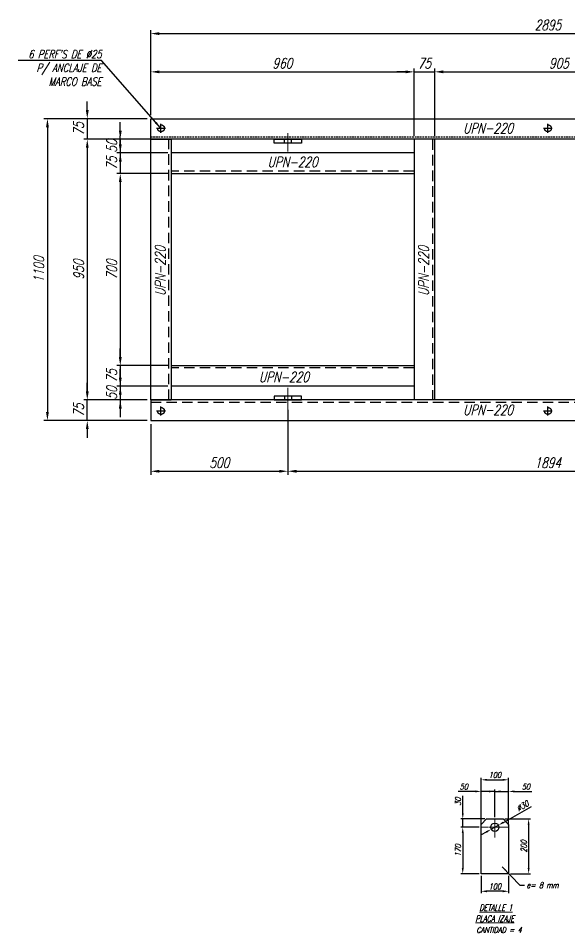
# Model space of a CAD drawing. Header units: millimetres. Extents: x -2122 to 22797, y 3569 to 89276.
# Drawn here: x -1310 to 699, y 70400 to 73732 of the extents above; entities that cross this region are included whole.
import ezdxf

# ---------------------------------------------------------------- set-up
doc = ezdxf.new("R2010")
doc.units = ezdxf.units.MM
doc.header["$LTSCALE"] = 20
doc.linetypes.add('CENTER', pattern=[2, 1.25, -0.25, 0.25, -0.25])
doc.linetypes.add('HIDDEN', pattern=[9.525, 6.35, -3.175])
for name, color, linetype in [('IA-DIM', 7, 'Continuous'), ('IA-EJES', 4, 'CENTER'), ('IA-EQUIP', 3, 'Continuous'), ('IA-ESTRUCTURAS', 2, 'Continuous'), ('IA-SEGM', 1, 'HIDDEN'), ('IA-TEXT', 2, 'Continuous')]:
    doc.layers.add(name, color=color, linetype=linetype)
doc.layers.add('IA-TITLE', color=6, linetype='Continuous', lineweight=13)
doc.styles.add('ING-AMB', font='romans.shx', dxfattribs={"width": 0.75, "oblique": 15})
doc.dimstyles.new('7', dxfattribs={"dimscale": 7, "dimtxt": 3, "dimasz": 3, "dimexe": 1, "dimexo": 1, "dimgap": 1, "dimtad": 1, "dimdec": 0, "dimzin": 0, "dimdsep": 46, "dimtxsty": 'ING-AMB', "dimcen": 0.1, "dimclrd": 7, "dimclre": 7, "dimclrt": 2, "dimadec": 0, "dimazin": 0, "dimtfac": 1, "dimtdec": 0, "dimtmove": 0, "dimatfit": 0, "dimfxl": 1, "dimtfill": 1, "dimtolj": 1, "dimtzin": 0, "dimarcsym": 0})
doc.dimstyles.new('ING-AMB 10', dxfattribs={"dimscale": 10, "dimtxt": 3, "dimasz": 2.5, "dimexe": 1, "dimexo": 1, "dimgap": 1, "dimtad": 1, "dimdec": 0, "dimzin": 0, "dimdsep": 46, "dimtxsty": 'ING-AMB', "dimcen": -2, "dimclrd": 7, "dimclre": 7, "dimclrt": 2, "dimadec": 0, "dimazin": 0, "dimtfac": 1, "dimtdec": 0, "dimtofl": 0, "dimtmove": 0, "dimatfit": 0, "dimfxl": 1, "dimtolj": 1, "dimtzin": 0, "dimarcsym": 0})
doc.dimstyles.new('ING-AMB 12.5', dxfattribs={"dimscale": 12.5, "dimtxt": 3, "dimasz": 2.5, "dimexe": 1, "dimexo": 1, "dimgap": 1, "dimtad": 1, "dimdec": 0, "dimzin": 0, "dimdsep": 46, "dimtxsty": 'ING-AMB', "dimcen": 0.1, "dimclrd": 7, "dimclre": 7, "dimclrt": 2, "dimadec": 0, "dimazin": 0, "dimtfac": 1, "dimtdec": 0, "dimtmove": 0, "dimatfit": 3, "dimfxl": 1, "dimtolj": 1, "dimtzin": 0, "dimarcsym": 0})
doc.dimstyles.new('ING-AMB 7', dxfattribs={"dimscale": 7, "dimtxt": 3, "dimasz": 2.5, "dimexe": 1, "dimexo": 1, "dimgap": 1, "dimtad": 1, "dimdec": 0, "dimzin": 0, "dimdsep": 46, "dimtxsty": 'ING-AMB', "dimcen": 0.1, "dimclrd": 7, "dimclre": 7, "dimclrt": 2, "dimadec": 0, "dimazin": 0, "dimtfac": 1, "dimtdec": 0, "dimtofl": 0, "dimtmove": 0, "dimatfit": 3, "dimfxl": 1, "dimtolj": 1, "dimtzin": 0, "dimarcsym": 0})

# ---------------------------------------------------------------- blocks, each defined once
blk = doc.blocks.new('*D54')
at = {"layer": 'Defpoints', "color": 0, "ltscale": 0.02, "transparency": 16777216}
for p in [(456.2, 70814.7, 0), (476.2, 70614.7, 0), (549.3, 70614.7)]:
    blk.add_point(p, dxfattribs=at)
at = {"layer": 'IA-DIM', "color": 7, "lineweight": -2, "ltscale": 0.02, "transparency": 16777216}
for p, q in [((463.2, 70814.7), (556.3, 70814.7)), ((549.3, 70793.7), (549.3, 70635.7)), ((483.2, 70614.7), (556.3, 70614.7))]:
    blk.add_line(p, q, dxfattribs=at)
at = {"layer": 'IA-DIM', "color": 7, "ltscale": 0.02, "transparency": 16777216}
for points in [[(545.8, 70793.7), (552.8, 70793.7), (549.3, 70814.7)], [(545.8, 70635.7), (552.8, 70635.7), (549.3, 70614.7)]]:
    blk.add_solid(points, dxfattribs=at)
at = {"layer": 'IA-DIM', "color": 2, "ltscale": 0.02, "transparency": 16777216, "insert": (531.8, 70714.7), "char_height": 21, "attachment_point": 5, "rotation": 90, "style": 'ING-AMB', "bg_fill": 3, "box_fill_scale": 1.1, "bg_fill_color": 256, "bg_fill_true_color": 13158600, "bg_fill_transparency": 0}
blk.add_mtext('\\A1;200', dxfattribs=at)
blk = doc.blocks.new('*D55')
at = {"layer": 'Defpoints', "color": 0, "ltscale": 0.02, "transparency": 16777216}
for p in [(376.2, 70614.7, 0), (476.2, 70614.7, 0), (376.2, 70551.3)]:
    blk.add_point(p, dxfattribs=at)
at = {"layer": 'IA-DIM', "color": 7, "lineweight": -2, "ltscale": 0.02, "transparency": 16777216}
for p, q in [((376.2, 70607.7), (376.2, 70544.3)), ((476.2, 70607.7), (476.2, 70544.3)), ((455.2, 70551.3), (397.2, 70551.3))]:
    blk.add_line(p, q, dxfattribs=at)
at = {"layer": 'IA-DIM', "color": 7, "ltscale": 0.02, "transparency": 16777216}
for points in [[(397.2, 70554.8), (397.2, 70547.8), (376.2, 70551.3)], [(455.2, 70554.8), (455.2, 70547.8), (476.2, 70551.3)]]:
    blk.add_solid(points, dxfattribs=at)
at = {"layer": 'IA-DIM', "color": 2, "ltscale": 0.02, "transparency": 16777216, "insert": (426.2, 70568.8), "char_height": 21, "attachment_point": 5, "style": 'ING-AMB', "bg_fill": 3, "box_fill_scale": 1.1, "bg_fill_color": 256, "bg_fill_true_color": 13158600, "bg_fill_transparency": 0}
blk.add_mtext('\\A1;100', dxfattribs=at)
blk = doc.blocks.new('*D56')
at = {"layer": 'Defpoints', "color": 0, "ltscale": 0.02, "transparency": 16777216}
for p in [(426.2, 70915.1), (426.2, 70814.7, 0), (476.2, 70784.7, 0)]:
    blk.add_point(p, dxfattribs=at)
at = {"layer": 'IA-DIM', "color": 7, "lineweight": -2, "ltscale": 0.02, "transparency": 16777216}
for p, q in [((405.2, 70915.1), (384.2, 70915.1)), ((426.2, 70821.7), (426.2, 70922.1)), ((426.2, 70915.1), (476.2, 70915.1)), ((476.2, 70791.7), (476.2, 70922.1)), ((497.2, 70915.1), (560.4, 70915.1))]:
    blk.add_line(p, q, dxfattribs=at)
at = {"layer": 'IA-DIM', "color": 7, "ltscale": 0.02, "transparency": 16777216}
for points in [[(405.2, 70918.6), (405.2, 70911.6), (426.2, 70915.1)], [(497.2, 70918.6), (497.2, 70911.6), (476.2, 70915.1)]]:
    blk.add_solid(points, dxfattribs=at)
at = {"layer": 'IA-DIM', "color": 2, "ltscale": 0.02, "transparency": 16777216, "insert": (539.3, 70932.6), "char_height": 21, "attachment_point": 5, "style": 'ING-AMB', "bg_fill": 3, "box_fill_scale": 1.1, "bg_fill_color": 256, "bg_fill_true_color": 13158600, "bg_fill_transparency": 0}
blk.add_mtext('\\A1;50', dxfattribs=at)
blk = doc.blocks.new('*D57')
at = {"layer": 'Defpoints', "color": 0, "ltscale": 0.02, "transparency": 16777216}
for p in [(426.2, 70915.1), (426.2, 70814.7, 0), (376.2, 70784.7, 0)]:
    blk.add_point(p, dxfattribs=at)
at = {"layer": 'IA-DIM', "color": 7, "lineweight": -2, "ltscale": 0.02, "transparency": 16777216}
for p, q in [((355.2, 70915.1), (292, 70915.1)), ((376.2, 70791.7), (376.2, 70922.1)), ((426.2, 70915.1), (376.2, 70915.1)), ((426.2, 70821.7), (426.2, 70922.1)), ((447.2, 70915.1), (468.2, 70915.1))]:
    blk.add_line(p, q, dxfattribs=at)
at = {"layer": 'IA-DIM', "color": 7, "ltscale": 0.02, "transparency": 16777216}
for points in [[(355.2, 70918.6), (355.2, 70911.6), (376.2, 70915.1)], [(447.2, 70918.6), (447.2, 70911.6), (426.2, 70915.1)]]:
    blk.add_solid(points, dxfattribs=at)
at = {"layer": 'IA-DIM', "color": 2, "ltscale": 0.02, "transparency": 16777216, "insert": (313.1, 70932.6), "char_height": 21, "attachment_point": 5, "style": 'ING-AMB', "bg_fill": 3, "box_fill_scale": 1.1, "bg_fill_color": 256, "bg_fill_true_color": 13158600, "bg_fill_transparency": 0}
blk.add_mtext('\\A1;50', dxfattribs=at)
blk = doc.blocks.new('*D58')
at = {"layer": 'Defpoints', "color": 0, "ltscale": 0.02, "transparency": 16777216}
for p in [(476.2, 70957.4), (376.2, 70794.7, 0), (476.2, 70794.7, 0)]:
    blk.add_point(p, dxfattribs=at)
at = {"layer": 'IA-DIM', "color": 7, "lineweight": -2, "ltscale": 0.02, "transparency": 16777216}
for p, q in [((376.2, 70801.7), (376.2, 70964.4)), ((397.2, 70957.4), (455.2, 70957.4)), ((476.2, 70801.7), (476.2, 70964.4))]:
    blk.add_line(p, q, dxfattribs=at)
at = {"layer": 'IA-DIM', "color": 7, "ltscale": 0.02, "transparency": 16777216}
for points in [[(397.2, 70960.9), (397.2, 70953.9), (376.2, 70957.4)], [(455.2, 70960.9), (455.2, 70953.9), (476.2, 70957.4)]]:
    blk.add_solid(points, dxfattribs=at)
at = {"layer": 'IA-DIM', "color": 2, "ltscale": 0.02, "transparency": 16777216, "insert": (426.2, 70974.9), "char_height": 21, "attachment_point": 5, "style": 'ING-AMB', "bg_fill": 3, "box_fill_scale": 1.1, "bg_fill_color": 256, "bg_fill_true_color": 13158600, "bg_fill_transparency": 0}
blk.add_mtext('\\A1;100', dxfattribs=at)
blk = doc.blocks.new('*D59')
at = {"layer": 'Defpoints', "color": 0, "ltscale": 0.02, "transparency": 16777216}
for p in [(396.2, 70814.7, 0), (309.3, 70784.7), (376.2, 70784.7, 0)]:
    blk.add_point(p, dxfattribs=at)
at = {"layer": 'IA-DIM', "color": 7, "lineweight": -2, "ltscale": 0.02, "transparency": 16777216}
for p, q in [((309.3, 70835.7), (309.3, 70899)), ((389.2, 70814.7), (302.3, 70814.7)), ((309.3, 70784.7), (309.3, 70814.7)), ((369.2, 70784.7), (302.3, 70784.7)), ((309.3, 70763.7), (309.3, 70742.7))]:
    blk.add_line(p, q, dxfattribs=at)
at = {"layer": 'IA-DIM', "color": 7, "ltscale": 0.02, "transparency": 16777216}
for points in [[(305.8, 70835.7), (312.8, 70835.7), (309.3, 70814.7)], [(305.8, 70763.7), (312.8, 70763.7), (309.3, 70784.7)]]:
    blk.add_solid(points, dxfattribs=at)
at = {"layer": 'IA-DIM', "color": 2, "ltscale": 0.02, "transparency": 16777216, "insert": (291.8, 70877.8), "char_height": 21, "attachment_point": 5, "rotation": 90, "style": 'ING-AMB', "bg_fill": 3, "box_fill_scale": 1.1, "bg_fill_color": 256, "bg_fill_true_color": 13158600, "bg_fill_transparency": 0}
blk.add_mtext('\\A1;30', dxfattribs=at)
blk = doc.blocks.new('*D60')
at = {"layer": 'Defpoints', "color": 0, "ltscale": 0.02, "transparency": 16777216}
for p in [(376.2, 70784.7, 0), (309.3, 70614.7), (376.2, 70614.7, 0)]:
    blk.add_point(p, dxfattribs=at)
at = {"layer": 'IA-DIM', "color": 7, "lineweight": -2, "ltscale": 0.02, "transparency": 16777216}
for p, q in [((369.2, 70784.7), (302.3, 70784.7)), ((309.3, 70763.7), (309.3, 70635.7)), ((369.2, 70614.7), (302.3, 70614.7))]:
    blk.add_line(p, q, dxfattribs=at)
at = {"layer": 'IA-DIM', "color": 7, "ltscale": 0.02, "transparency": 16777216}
for points in [[(305.8, 70763.7), (312.8, 70763.7), (309.3, 70784.7)], [(305.8, 70635.7), (312.8, 70635.7), (309.3, 70614.7)]]:
    blk.add_solid(points, dxfattribs=at)
at = {"layer": 'IA-DIM', "color": 2, "ltscale": 0.02, "transparency": 16777216, "insert": (291.8, 70699.7), "char_height": 21, "attachment_point": 5, "rotation": 90, "style": 'ING-AMB', "bg_fill": 3, "box_fill_scale": 1.1, "bg_fill_color": 256, "bg_fill_true_color": 13158600, "bg_fill_transparency": 0}
blk.add_mtext('\\A1;170', dxfattribs=at)
blk = doc.blocks.new('*D61')
at = {"layer": 'Defpoints', "color": 0, "ltscale": 0.02, "transparency": 16777216}
for p in [(413.1, 70777.3), (439.3, 70792.1)]:
    blk.add_point(p, dxfattribs=at)
at = {"layer": 'IA-DIM', "color": 7, "lineweight": -2, "ltscale": 0.02, "transparency": 16777216}
for p, q in [((457.5, 70802.4), (560.3, 70860.6)), ((413.1, 70777.3), (439.3, 70792.1)), ((394.9, 70767), (376.6, 70756.7))]:
    blk.add_line(p, q, dxfattribs=at)
at = {"layer": 'IA-DIM', "color": 7, "ltscale": 0.02, "transparency": 16777216}
for points in [[(455.8, 70805.5), (459.3, 70799.4), (439.3, 70792.1)], [(393.1, 70770), (396.6, 70764), (413.1, 70777.3)]]:
    blk.add_solid(points, dxfattribs=at)
at = {"layer": 'IA-DIM', "color": 2, "ltscale": 0.02, "transparency": 16777216, "insert": (527.3, 70862), "char_height": 21, "attachment_point": 5, "rotation": 29.4842, "style": 'ING-AMB', "bg_fill": 3, "box_fill_scale": 1.1, "bg_fill_color": 256, "bg_fill_true_color": 13158600, "bg_fill_transparency": 0}
blk.add_mtext('\\A1;∅30', dxfattribs=at)
blk = doc.blocks.new('*D62')
at = {"layer": 'Defpoints', "color": 0, "ltscale": 0.25, "transparency": 16777216}
for p in [(2067.1, 73676.3), (-827.9, 73366.4), (2067.1, 73366.4)]:
    blk.add_point(p, dxfattribs=at)
at = {"layer": 'IA-DIM', "color": 7, "lineweight": -2, "ltscale": 0.25, "transparency": 16777216}
for p, q in [((-827.9, 73378.9), (-827.9, 73688.8)), ((-796.6, 73676.3), (2035.9, 73676.3)), ((2067.1, 73378.9), (2067.1, 73688.8))]:
    blk.add_line(p, q, dxfattribs=at)
at = {"layer": 'IA-DIM', "color": 7, "ltscale": 0.25, "transparency": 16777216}
for points in [[(-796.6, 73681.5), (-796.6, 73671.1), (-827.9, 73676.3)], [(2035.9, 73681.5), (2035.9, 73671.1), (2067.1, 73676.3)]]:
    blk.add_solid(points, dxfattribs=at)
at = {"layer": 'IA-DIM', "color": 2, "ltscale": 0.25, "transparency": 16777216, "insert": (619.6, 73707.6), "char_height": 37.5, "attachment_point": 5, "style": 'ING-AMB'}
blk.add_mtext('\\A1;2895', dxfattribs=at)
blk = doc.blocks.new('*D79')
at = {"layer": 'Defpoints', "color": 0, "ltscale": 0.25, "transparency": 16777216}
for p in [(-327.9, 72318.4), (-827.9, 72266.4), (-327.9, 72081.7)]:
    blk.add_point(p, dxfattribs=at)
at = {"layer": 'IA-DIM', "color": 7, "lineweight": -2, "ltscale": 0.25, "transparency": 16777216}
for p, q in [((-327.9, 72305.9), (-327.9, 72069.2)), ((-827.9, 72253.9), (-827.9, 72069.2)), ((-796.6, 72081.7), (-359.1, 72081.7))]:
    blk.add_line(p, q, dxfattribs=at)
at = {"layer": 'IA-DIM', "color": 7, "ltscale": 0.25, "transparency": 16777216}
for points in [[(-796.6, 72086.9), (-796.6, 72076.5), (-827.9, 72081.7)], [(-359.1, 72086.9), (-359.1, 72076.5), (-327.9, 72081.7)]]:
    blk.add_solid(points, dxfattribs=at)
at = {"layer": 'IA-DIM', "color": 2, "ltscale": 0.25, "transparency": 16777216, "insert": (-577.9, 72112.9), "char_height": 37.5, "attachment_point": 5, "style": 'ING-AMB'}
blk.add_mtext('\\A1;500', dxfattribs=at)
blk = doc.blocks.new('*D80')
at = {"layer": 'Defpoints', "color": 0, "ltscale": 0.25, "transparency": 16777216}
for p in [(-327.9, 72318.4), (1566.1, 72318.4), (1566.1, 72081.7)]:
    blk.add_point(p, dxfattribs=at)
at = {"layer": 'IA-DIM', "color": 7, "lineweight": -2, "ltscale": 0.25, "transparency": 16777216}
for p, q in [((-327.9, 72305.9), (-327.9, 72069.2)), ((1566.1, 72305.9), (1566.1, 72069.2)), ((-296.6, 72081.7), (1534.9, 72081.7))]:
    blk.add_line(p, q, dxfattribs=at)
at = {"layer": 'IA-DIM', "color": 7, "ltscale": 0.25, "transparency": 16777216}
for points in [[(-296.6, 72086.9), (-296.6, 72076.5), (-327.9, 72081.7)], [(1534.9, 72086.9), (1534.9, 72076.5), (1566.1, 72081.7)]]:
    blk.add_solid(points, dxfattribs=at)
at = {"layer": 'IA-DIM', "color": 2, "ltscale": 0.25, "transparency": 16777216, "insert": (619.1, 72112.9), "char_height": 37.5, "attachment_point": 5, "style": 'ING-AMB'}
blk.add_mtext('\\A1;1894', dxfattribs=at)
blk = doc.blocks.new('*D82')
at = {"layer": 'Defpoints', "color": 0, "ltscale": 0.25, "transparency": 16777216}
for p in [(-827.9, 73291.4), (-1059.1, 72341.4), (-827.9, 72341.4)]:
    blk.add_point(p, dxfattribs=at)
at = {"layer": 'IA-DIM', "color": 7, "lineweight": -2, "ltscale": 0.25, "transparency": 16777216}
for p, q in [((-840.4, 73291.4), (-1071.6, 73291.4)), ((-1059.1, 73260.2), (-1059.1, 72372.7)), ((-840.4, 72341.4), (-1071.6, 72341.4))]:
    blk.add_line(p, q, dxfattribs=at)
at = {"layer": 'IA-DIM', "color": 7, "ltscale": 0.25, "transparency": 16777216}
for points in [[(-1064.3, 73260.2), (-1053.9, 73260.2), (-1059.1, 73291.4)], [(-1064.3, 72372.7), (-1053.9, 72372.7), (-1059.1, 72341.4)]]:
    blk.add_solid(points, dxfattribs=at)
at = {"layer": 'IA-DIM', "color": 2, "ltscale": 0.25, "transparency": 16777216, "insert": (-1090.4, 72816.4), "char_height": 37.5, "attachment_point": 5, "rotation": 90, "style": 'ING-AMB'}
blk.add_mtext('\\A1;950', dxfattribs=at)
blk = doc.blocks.new('*D83')
at = {"layer": 'Defpoints', "color": 0, "ltscale": 0.25, "transparency": 16777216}
for p in [(-827.9, 73366.4), (-1204.3, 72266.4), (-827.9, 72266.4)]:
    blk.add_point(p, dxfattribs=at)
at = {"layer": 'IA-DIM', "color": 7, "lineweight": -2, "ltscale": 0.25, "transparency": 16777216}
for p, q in [((-840.4, 73366.4), (-1216.8, 73366.4)), ((-1204.3, 73335.2), (-1204.3, 72297.7)), ((-840.4, 72266.4), (-1216.8, 72266.4))]:
    blk.add_line(p, q, dxfattribs=at)
at = {"layer": 'IA-DIM', "color": 7, "ltscale": 0.25, "transparency": 16777216}
for points in [[(-1209.5, 73335.2), (-1199.1, 73335.2), (-1204.3, 73366.4)], [(-1209.5, 72297.7), (-1199.1, 72297.7), (-1204.3, 72266.4)]]:
    blk.add_solid(points, dxfattribs=at)
at = {"layer": 'IA-DIM', "color": 2, "ltscale": 0.25, "transparency": 16777216, "insert": (-1235.6, 72816.4), "char_height": 37.5, "attachment_point": 5, "rotation": 90, "style": 'ING-AMB'}
blk.add_mtext('\\A1;1100', dxfattribs=at)
blk = doc.blocks.new('*D100')
at = {"layer": 'Defpoints', "color": 0, "ltscale": 0.25, "transparency": 16777216}
for p in [(132, 73537), (-827.9, 73366.4), (132, 73291.4)]:
    blk.add_point(p, dxfattribs=at)
at = {"layer": 'IA-DIM', "color": 7, "lineweight": -2, "ltscale": 0.25, "transparency": 16777216}
for p, q in [((-827.9, 73378.9), (-827.9, 73549.5)), ((-796.6, 73537), (100.7, 73537)), ((132, 73303.9), (132, 73549.5))]:
    blk.add_line(p, q, dxfattribs=at)
at = {"layer": 'IA-DIM', "color": 7, "ltscale": 0.25, "transparency": 16777216}
for points in [[(-796.6, 73542.2), (-796.6, 73531.8), (-827.9, 73537)], [(100.7, 73542.2), (100.7, 73531.8), (132, 73537)]]:
    blk.add_solid(points, dxfattribs=at)
at = {"layer": 'IA-DIM', "color": 2, "ltscale": 0.25, "transparency": 16777216, "insert": (-347.9, 73568.3), "char_height": 37.5, "attachment_point": 5, "style": 'ING-AMB'}
blk.add_mtext('\\A1;960', dxfattribs=at)
blk = doc.blocks.new('*D101')
at = {"layer": 'Defpoints', "color": 0, "ltscale": 0.25, "transparency": 16777216}
for p in [(207, 73537), (132, 73291.4), (207, 73291.4)]:
    blk.add_point(p, dxfattribs=at)
at = {"layer": 'IA-DIM', "color": 7, "lineweight": -2, "ltscale": 0.25, "transparency": 16777216}
for p, q in [((100.7, 73537), (69.5, 73537)), ((132, 73303.9), (132, 73549.5)), ((132, 73537), (207, 73537)), ((207, 73303.9), (207, 73549.5)), ((238.2, 73537), (269.5, 73537))]:
    blk.add_line(p, q, dxfattribs=at)
at = {"layer": 'IA-DIM', "color": 7, "ltscale": 0.25, "transparency": 16777216}
for points in [[(100.7, 73542.2), (100.7, 73531.8), (132, 73537)], [(238.2, 73542.2), (238.2, 73531.8), (207, 73537)]]:
    blk.add_solid(points, dxfattribs=at)
at = {"layer": 'IA-DIM', "color": 2, "ltscale": 0.25, "transparency": 16777216, "insert": (169.5, 73568.3), "char_height": 37.5, "attachment_point": 5, "style": 'ING-AMB'}
blk.add_mtext('\\A1;75', dxfattribs=at)
blk = doc.blocks.new('*D102')
at = {"layer": 'Defpoints', "color": 0, "ltscale": 0.25, "transparency": 16777216}
for p in [(1112.1, 73537), (1112.1, 73366.4), (207, 73291.4)]:
    blk.add_point(p, dxfattribs=at)
at = {"layer": 'IA-DIM', "color": 7, "lineweight": -2, "ltscale": 0.25, "transparency": 16777216}
for p, q in [((207, 73303.9), (207, 73549.5)), ((238.2, 73537), (1080.9, 73537)), ((1112.1, 73378.9), (1112.1, 73549.5))]:
    blk.add_line(p, q, dxfattribs=at)
at = {"layer": 'IA-DIM', "color": 7, "ltscale": 0.25, "transparency": 16777216}
for points in [[(238.2, 73542.2), (238.2, 73531.8), (207, 73537)], [(1080.9, 73542.2), (1080.9, 73531.8), (1112.1, 73537)]]:
    blk.add_solid(points, dxfattribs=at)
at = {"layer": 'IA-DIM', "color": 2, "ltscale": 0.25, "transparency": 16777216, "insert": (659.6, 73568.3), "char_height": 37.5, "attachment_point": 5, "style": 'ING-AMB'}
blk.add_mtext('\\A1;905', dxfattribs=at)
blk = doc.blocks.new('*D107')
at = {"layer": 'Defpoints', "color": 0, "ltscale": 0.25, "transparency": 16777216}
for p in [(-827.9, 73366.4), (-1059.1, 73291.4), (-827.9, 73291.4)]:
    blk.add_point(p, dxfattribs=at)
at = {"layer": 'IA-DIM', "color": 7, "lineweight": -2, "ltscale": 0.25, "transparency": 16777216}
for p, q in [((-1059.1, 73397.7), (-1059.1, 73428.9)), ((-840.4, 73366.4), (-1071.6, 73366.4)), ((-1059.1, 73366.4), (-1059.1, 73291.4)), ((-840.4, 73291.4), (-1071.6, 73291.4)), ((-1059.1, 73260.2), (-1059.1, 73228.9))]:
    blk.add_line(p, q, dxfattribs=at)
at = {"layer": 'IA-DIM', "color": 7, "ltscale": 0.25, "transparency": 16777216}
for points in [[(-1064.3, 73397.7), (-1053.9, 73397.7), (-1059.1, 73366.4)], [(-1064.3, 73260.2), (-1053.9, 73260.2), (-1059.1, 73291.4)]]:
    blk.add_solid(points, dxfattribs=at)
at = {"layer": 'IA-DIM', "color": 2, "ltscale": 0.25, "transparency": 16777216, "insert": (-1090.4, 73328.9), "char_height": 37.5, "attachment_point": 5, "rotation": 90, "style": 'ING-AMB'}
blk.add_mtext('\\A1;75', dxfattribs=at)
blk = doc.blocks.new('*D108')
at = {"layer": 'Defpoints', "color": 0, "ltscale": 0.25, "transparency": 16777216}
for p in [(-752.9, 73291.4), (-938.7, 73241.4), (-752.9, 73241.4)]:
    blk.add_point(p, dxfattribs=at)
at = {"layer": 'IA-DIM', "color": 7, "lineweight": -2, "ltscale": 0.25, "transparency": 16777216}
for p, q in [((-938.7, 73322.7), (-938.7, 73353.9)), ((-765.4, 73291.4), (-951.2, 73291.4)), ((-938.7, 73291.4), (-938.7, 73241.4)), ((-765.4, 73241.4), (-951.2, 73241.4)), ((-938.7, 73210.1), (-938.7, 73178.9))]:
    blk.add_line(p, q, dxfattribs=at)
at = {"layer": 'IA-DIM', "color": 7, "ltscale": 0.25, "transparency": 16777216}
for points in [[(-943.9, 73322.7), (-933.5, 73322.7), (-938.7, 73291.4)], [(-943.9, 73210.1), (-933.5, 73210.1), (-938.7, 73241.4)]]:
    blk.add_solid(points, dxfattribs=at)
at = {"layer": 'IA-DIM', "color": 2, "ltscale": 0.25, "transparency": 16777216, "insert": (-969.9, 73266.4), "char_height": 37.5, "attachment_point": 5, "rotation": 90, "style": 'ING-AMB'}
blk.add_mtext('\\A1;50', dxfattribs=at)
blk = doc.blocks.new('*D109')
at = {"layer": 'Defpoints', "color": 0, "ltscale": 0.25, "transparency": 16777216}
for p in [(-752.9, 73241.4), (-938.8, 73166.4), (-752.9, 73166.4)]:
    blk.add_point(p, dxfattribs=at)
at = {"layer": 'IA-DIM', "color": 7, "lineweight": -2, "ltscale": 0.25, "transparency": 16777216}
for p, q in [((-938.8, 73272.6), (-938.8, 73303.9)), ((-765.4, 73241.4), (-951.3, 73241.4)), ((-938.8, 73241.4), (-938.8, 73166.4)), ((-765.4, 73166.4), (-951.3, 73166.4)), ((-938.8, 73135.1), (-938.8, 73103.9))]:
    blk.add_line(p, q, dxfattribs=at)
at = {"layer": 'IA-DIM', "color": 7, "ltscale": 0.25, "transparency": 16777216}
for points in [[(-944, 73272.6), (-933.6, 73272.6), (-938.8, 73241.4)], [(-944, 73135.1), (-933.6, 73135.1), (-938.8, 73166.4)]]:
    blk.add_solid(points, dxfattribs=at)
at = {"layer": 'IA-DIM', "color": 2, "ltscale": 0.25, "transparency": 16777216, "insert": (-970.1, 73203.9), "char_height": 37.5, "attachment_point": 5, "rotation": 90, "style": 'ING-AMB'}
blk.add_mtext('\\A1;75', dxfattribs=at)
blk = doc.blocks.new('*D110')
at = {"layer": 'Defpoints', "color": 0, "ltscale": 0.25, "transparency": 16777216}
for p in [(-752.9, 73166.4), (-938.8, 72466.5), (-752.9, 72466.5)]:
    blk.add_point(p, dxfattribs=at)
at = {"layer": 'IA-DIM', "color": 7, "lineweight": -2, "ltscale": 0.25, "transparency": 16777216}
for p, q in [((-765.4, 73166.4), (-951.3, 73166.4)), ((-938.8, 73135.1), (-938.8, 72497.7)), ((-765.4, 72466.5), (-951.3, 72466.5))]:
    blk.add_line(p, q, dxfattribs=at)
at = {"layer": 'IA-DIM', "color": 7, "ltscale": 0.25, "transparency": 16777216}
for points in [[(-944, 73135.1), (-933.6, 73135.1), (-938.8, 73166.4)], [(-944, 72497.7), (-933.6, 72497.7), (-938.8, 72466.5)]]:
    blk.add_solid(points, dxfattribs=at)
at = {"layer": 'IA-DIM', "color": 2, "ltscale": 0.25, "transparency": 16777216, "insert": (-970.1, 72816.4), "char_height": 37.5, "attachment_point": 5, "rotation": 90, "style": 'ING-AMB'}
blk.add_mtext('\\A1;700', dxfattribs=at)
blk = doc.blocks.new('*D111')
at = {"layer": 'Defpoints', "color": 0, "ltscale": 0.25, "transparency": 16777216}
for p in [(-752.9, 72466.5), (-938.8, 72391.5), (-752.9, 72391.5)]:
    blk.add_point(p, dxfattribs=at)
at = {"layer": 'IA-DIM', "color": 7, "lineweight": -2, "ltscale": 0.25, "transparency": 16777216}
for p, q in [((-938.8, 72497.7), (-938.8, 72529)), ((-765.4, 72466.5), (-951.3, 72466.5)), ((-938.8, 72466.5), (-938.8, 72391.5)), ((-765.4, 72391.5), (-951.3, 72391.5)), ((-938.8, 72360.2), (-938.8, 72329))]:
    blk.add_line(p, q, dxfattribs=at)
at = {"layer": 'IA-DIM', "color": 7, "ltscale": 0.25, "transparency": 16777216}
for points in [[(-944, 72497.7), (-933.6, 72497.7), (-938.8, 72466.5)], [(-944, 72360.2), (-933.6, 72360.2), (-938.8, 72391.5)]]:
    blk.add_solid(points, dxfattribs=at)
at = {"layer": 'IA-DIM', "color": 2, "ltscale": 0.25, "transparency": 16777216, "insert": (-970.1, 72429), "char_height": 37.5, "attachment_point": 5, "rotation": 90, "style": 'ING-AMB'}
blk.add_mtext('\\A1;75', dxfattribs=at)
blk = doc.blocks.new('*D112')
at = {"layer": 'Defpoints', "color": 0, "ltscale": 0.25, "transparency": 16777216}
for p in [(-752.9, 72391.5), (-938.8, 72341.4), (-827.9, 72341.4)]:
    blk.add_point(p, dxfattribs=at)
at = {"layer": 'IA-DIM', "color": 7, "lineweight": -2, "ltscale": 0.25, "transparency": 16777216}
for p, q in [((-938.8, 72422.7), (-938.8, 72454)), ((-765.4, 72391.5), (-951.3, 72391.5)), ((-938.8, 72391.5), (-938.8, 72341.4)), ((-840.4, 72341.4), (-951.3, 72341.4)), ((-938.8, 72310.2), (-938.8, 72278.9))]:
    blk.add_line(p, q, dxfattribs=at)
at = {"layer": 'IA-DIM', "color": 7, "ltscale": 0.25, "transparency": 16777216}
for points in [[(-944, 72422.7), (-933.6, 72422.7), (-938.8, 72391.5)], [(-944, 72310.2), (-933.6, 72310.2), (-938.8, 72341.4)]]:
    blk.add_solid(points, dxfattribs=at)
at = {"layer": 'IA-DIM', "color": 2, "ltscale": 0.25, "transparency": 16777216, "insert": (-970.1, 72366.5), "char_height": 37.5, "attachment_point": 5, "rotation": 90, "style": 'ING-AMB'}
blk.add_mtext('\\A1;50', dxfattribs=at)
blk = doc.blocks.new('*D113')
at = {"layer": 'Defpoints', "color": 0, "ltscale": 0.25, "transparency": 16777216}
for p in [(-1059.1, 72341.4), (-827.9, 72341.4), (-827.9, 72266.4)]:
    blk.add_point(p, dxfattribs=at)
at = {"layer": 'IA-DIM', "color": 7, "lineweight": -2, "ltscale": 0.25, "transparency": 16777216}
for p, q in [((-1059.1, 72372.7), (-1059.1, 72403.9)), ((-840.4, 72341.4), (-1071.6, 72341.4)), ((-1059.1, 72266.4), (-1059.1, 72341.4)), ((-840.4, 72266.4), (-1071.6, 72266.4)), ((-1059.1, 72235.2), (-1059.1, 72203.9))]:
    blk.add_line(p, q, dxfattribs=at)
at = {"layer": 'IA-DIM', "color": 7, "ltscale": 0.25, "transparency": 16777216}
for points in [[(-1064.3, 72372.7), (-1053.9, 72372.7), (-1059.1, 72341.4)], [(-1064.3, 72235.2), (-1053.9, 72235.2), (-1059.1, 72266.4)]]:
    blk.add_solid(points, dxfattribs=at)
at = {"layer": 'IA-DIM', "color": 2, "ltscale": 0.25, "transparency": 16777216, "insert": (-1090.4, 72303.9), "char_height": 37.5, "attachment_point": 5, "rotation": 90, "style": 'ING-AMB'}
blk.add_mtext('\\A1;75', dxfattribs=at)
blk = doc.blocks.new('*U119')
at = {"layer": 'IA-SEGM', "color": 0, "ltscale": 0.3, "transparency": 16777216}
for p, q in [((-16, 0), (-2.5, 0)), ((0, 2.5), (0, 16)), ((2.5, 0), (16, 0)), ((0, -16), (0, -2.5))]:
    blk.add_line(p, q, dxfattribs=at)
at = {"layer": 'IA-SEGM', "color": 0, "linetype": 'Continuous', "ltscale": 0.3, "transparency": 16777216}
for p, q in [((-1.25, 0), (1.25, 0)), ((0, -1.25), (0, 1.25))]:
    blk.add_line(p, q, dxfattribs=at)
blk = doc.blocks.new('*U120')
at = {"layer": 'IA-SEGM', "color": 0, "ltscale": 0.3, "transparency": 16777216}
for p, q in [((-16, 0), (-2.5, 0)), ((0, 2.5), (0, 16)), ((2.5, 0), (16, 0)), ((0, -16), (0, -2.5))]:
    blk.add_line(p, q, dxfattribs=at)
at = {"layer": 'IA-SEGM', "color": 0, "linetype": 'Continuous', "ltscale": 0.3, "transparency": 16777216}
for p, q in [((-1.25, 0), (1.25, 0)), ((0, -1.25), (0, 1.25))]:
    blk.add_line(p, q, dxfattribs=at)
blk = doc.blocks.new('*U121')
at = {"layer": 'IA-SEGM', "color": 0, "ltscale": 0.3, "transparency": 16777216}
for p, q in [((-16, 0), (-2.5, 0)), ((0, 2.5), (0, 16)), ((2.5, 0), (16, 0)), ((0, -16), (0, -2.5))]:
    blk.add_line(p, q, dxfattribs=at)
at = {"layer": 'IA-SEGM', "color": 0, "linetype": 'Continuous', "ltscale": 0.3, "transparency": 16777216}
for p, q in [((-1.25, 0), (1.25, 0)), ((0, -1.25), (0, 1.25))]:
    blk.add_line(p, q, dxfattribs=at)
blk = doc.blocks.new('*U122')
at = {"layer": 'IA-SEGM', "color": 0, "ltscale": 0.3, "transparency": 16777216}
for p, q in [((-16, 0), (-2.5, 0)), ((0, 2.5), (0, 16)), ((2.5, 0), (16, 0)), ((0, -16), (0, -2.5))]:
    blk.add_line(p, q, dxfattribs=at)
at = {"layer": 'IA-SEGM', "color": 0, "linetype": 'Continuous', "ltscale": 0.3, "transparency": 16777216}
for p, q in [((-1.25, 0), (1.25, 0)), ((0, -1.25), (0, 1.25))]:
    blk.add_line(p, q, dxfattribs=at)
blk = doc.blocks.new('*U123')
at = {"layer": 'IA-SEGM', "color": 0, "ltscale": 0.3, "transparency": 16777216}
for p, q in [((-16, 0), (-2.5, 0)), ((0, 2.5), (0, 16)), ((2.5, 0), (16, 0)), ((0, -16), (0, -2.5))]:
    blk.add_line(p, q, dxfattribs=at)
at = {"layer": 'IA-SEGM', "color": 0, "linetype": 'Continuous', "ltscale": 0.3, "transparency": 16777216}
for p, q in [((-1.25, 0), (1.25, 0)), ((0, -1.25), (0, 1.25))]:
    blk.add_line(p, q, dxfattribs=at)

msp = doc.modelspace()

# ---------------------------------------------------------------- linework, layer by layer
at = {"layer": 'IA-EJES', "lineweight": 15, "ltscale": 0.25}
for p, q in [((-327.9, 73247.1), (-327.9, 73314.5)), ((-327.9, 72385.8), (-327.9, 72318.4)), ((-327.9, 72185.8), (-327.9, 72318.4)), ((426.2, 70746.9), (426.2, 70814.4)), ((376.2, 70784.7, 0), (476.2, 70784.7, 0))]:
    msp.add_line(p, q, dxfattribs=at)
at = {"layer": 'IA-ESTRUCTURAS'}
for p, q in [((132, 73291.4), (132, 72341.4)), ((207, 72341.4), (207, 73291.4)), ((132, 73241.4), (-752.9, 73241.4)), ((-752.9, 73166.4), (132, 73166.4)), ((-752.9, 72466.5), (132, 72466.5)), ((132, 72391.5), (-752.9, 72391.5))]:
    msp.add_line(p, q, dxfattribs=at)
at = {"layer": 'IA-ESTRUCTURAS', "color": 2}
msp.add_line((476.2, 70614.7, 0), (376.2, 70614.7, 0), dxfattribs=at)
at = {"layer": 'IA-ESTRUCTURAS'}
for points in [[(-827.9, 73291.4), (-827.9, 73366.4), (2067.1, 73366.4), (2067.1, 73291.4), (-827.9, 73291.4), (-752.9, 73291.4)], [(-827.9, 73087.7), (-827.9, 73291.4), (-752.9, 73291.4), (-752.9, 72498.7)], [(-752.9, 72341.4), (-827.9, 72341.4), (-827.9, 73087.7)], [(-752.9, 72498.7), (-752.9, 72341.4), (-752.9, 72341.4)], [(-827.9, 72341.4), (-827.9, 72266.4), (2067.1, 72266.4), (2067.1, 72341.4), (-827.9, 72341.4), (-752.9, 72341.4)]]:
    msp.add_lwpolyline(points, dxfattribs=at)
at = {"layer": 'IA-ESTRUCTURAS', "color": 2, "elevation": 0}
for points in [[(-377.9, 73291.4), (-277.9, 73291.4), (-277.9, 73277.4), (-377.9, 73277.4)], [(-377.9, 72341.4), (-277.9, 72341.4), (-277.9, 72355.4), (-377.9, 72355.4)]]:
    msp.add_lwpolyline(points, close=True, dxfattribs=at)
msp.add_lwpolyline([(376.2, 70614.7), (376.2, 70794.7), (396.2, 70814.7), (456.2, 70814.7), (476.2, 70794.7), (476.2, 70614.7)], dxfattribs=at)
at = {"layer": 'IA-ESTRUCTURAS', "color": 2}
msp.add_circle((426.2, 70784.7), 15, dxfattribs=at)
at = {"layer": 'IA-SEGM', "ltscale": 0.05}
msp.add_line((-827.9, 73299.9), (2067.1, 73299.9), dxfattribs=at)
at = {"layer": 'IA-SEGM', "ltscale": 0.3}
for p, q in [((-761.4, 72341.4), (-761.4, 73291.4)), ((-340.4, 73277.4, 0), (-340.4, 73291.4, 0)), ((-315.4, 73277.4, 0), (-315.4, 73291.4, 0)), ((198.5, 73291.4), (198.5, 72341.4)), ((132, 73174.9), (-752.9, 73174.9)), ((132, 72458), (-752.9, 72458)), ((-340.4, 72355.4, 0), (-340.4, 72341.4, 0)), ((-315.4, 72355.4, 0), (-315.4, 72341.4, 0)), ((-827.9, 72332.9), (2067.1, 72332.9))]:
    msp.add_line(p, q, dxfattribs=at)
for centre in [(-790.4, 73331.4), (619.6, 73331.4), (-790.4, 72301.4), (619.6, 72301.4)]:
    msp.add_circle(centre, 12.5, dxfattribs=at)

# ---------------------------------------------------------------- block references
for name, p in [('*U119', (-790.4, 73331.4)), ('*U123', (619.6, 73331.4)), ('*U120', (-790.4, 72301.4)), ('*U121', (-790.4, 72301.4)), ('*U122', (619.6, 72301.4))]:
    msp.add_blockref(name, p, dxfattribs=at)

# ---------------------------------------------------------------- texts
at = {"layer": 'IA-EQUIP', "color": 2, "insert": (541.8, 70563, 0), "char_height": 21, "attachment_point": 7, "style": 'ING-AMB'}
msp.add_mtext('\\A1;e= 8 mm', dxfattribs=at)
at = {"layer": 'IA-TEXT', "color": 2, "insert": (-1006.8, 73551.5, 40.1), "char_height": 30, "width": 959.331, "attachment_point": 6, "style": 'ING-AMB'}
msp.add_mtext("\\A1;6 PERF'S DE %%C25\\PP/ ANCLAJE DE\\PMARCO BASE  ", dxfattribs=at)
at = {"layer": 'IA-TEXT', "color": 2, "style": 'ING-AMB'}
for s, insert, char_height, attachment_point in [('UPN-220', (310.5, 73350.3), 37.5, 1), ('UPN-220', (-402, 73227.3), 37.5, 1), ('UPN-220', (-433.6, 72443.9), 37.5, 1), ('UPN-220', (310.5, 72286.5), 37.5, 7), ('CANTIDAD = 4', (359.2, 70400.3, 126.2), 19.688, 7)]:
    msp.add_mtext(s, dxfattribs=dict(at, insert=insert, char_height=char_height, attachment_point=attachment_point))
at = {"layer": 'IA-TEXT', "color": 2, "char_height": 37.5, "attachment_point": 7, "rotation": 90, "style": 'ING-AMB'}
for insert in [(-774.4, 72720.1), (185.5, 72720.1)]:
    msp.add_mtext('UPN-220', dxfattribs=dict(at, insert=insert))
at = {"layer": 'IA-TITLE', "char_height": 22.969, "attachment_point": 1, "style": 'ING-AMB'}
for s, insert in [('\\pi522.82822;{\\LDETALLE 1}', (-152.9, 70502.8, 126.2)), ('\\pi508.0626;{\\LPLACA IZAJE}', (-152.9, 70463.5, 126.2))]:
    msp.add_mtext_dynamic_manual_height_columns(s, width=1178.959, gutter_width=131.2, heights=[0], dxfattribs=dict(at, insert=insert))

# ---------------------------------------------------------------- dimensions: what is measured, and where the dimension line sits
at = {"layer": 'IA-DIM', "ltscale": 0.25}
for base, p1, p2, picture, middle in [((2067.1, 73676.3), (-827.9, 73366.4), (2067.1, 73366.4), '*D62', (619.6, 73707.6)), ((132, 73537), (-827.9, 73366.4), (132, 73291.4), '*D100', (-347.9, 73568.3)), ((207, 73537), (132, 73291.4), (207, 73291.4), '*D101', (169.5, 73568.3)), ((1112.1, 73537), (207, 73291.4), (1112.1, 73366.4), '*D102', (659.6, 73568.3)), ((-327.9, 72081.7), (-827.9, 72266.4), (-327.9, 72318.4), '*D79', (-577.9, 72112.9)), ((1566.1, 72081.7), (-327.9, 72318.4), (1566.1, 72318.4), '*D80', (619.1, 72112.9))]:
    dim = msp.add_linear_dim(base=base, p1=p1, p2=p2, dimstyle='ING-AMB 12.5', dxfattribs=at)
    dim.commit()
    dim.dimension.update_dxf_attribs({"geometry": picture, "text_midpoint": middle})
for base, p1, p2, angle, picture, middle in [((-1059.1, 73291.4), (-827.9, 73366.4), (-827.9, 73291.4), 90, '*D107', (-1090.4, 73328.9)), ((-1204.3, 72266.4), (-827.9, 73366.4), (-827.9, 72266.4), 90, '*D83', (-1235.6, 72816.4)), ((-938.8, 73166.4), (-752.9, 73241.4), (-752.9, 73166.4), 90, '*D109', (-970.1, 73203.9)), ((-1059.1, 72341.4), (-827.9, 73291.4), (-827.9, 72341.4), 90, '*D82', (-1090.4, 72816.4)), ((-938.8, 72466.5), (-752.9, 73166.4), (-752.9, 72466.5), 90, '*D110', (-970.1, 72816.4)), ((-938.8, 72391.5), (-752.9, 72466.5), (-752.9, 72391.5), 90, '*D111', (-970.1, 72429)), ((-1059.1, 72341.4), (-827.9, 72266.4), (-827.9, 72341.4), 270, '*D113', (-1090.4, 72303.9))]:
    dim = msp.add_linear_dim(base=base, p1=p1, p2=p2, angle=angle, dimstyle='ING-AMB 12.5', dxfattribs=at)
    dim.commit()
    dim.dimension.update_dxf_attribs({"geometry": picture, "text_midpoint": middle})
for base, p1, p2, picture, middle in [((-938.7, 73241.4), (-752.9, 73291.4), (-752.9, 73241.4), '*D108', (-938.7, 73266.4)), ((-938.8, 72341.4), (-752.9, 72391.5), (-827.9, 72341.4), '*D112', (-938.8, 72366.5))]:
    dim = msp.add_linear_dim(base=base, p1=p1, p2=p2, angle=90, dimstyle='ING-AMB 12.5', dxfattribs=at)
    dim.commit()
    dim.dimension.update_dxf_attribs({"geometry": picture, "text_midpoint": middle, "dimtype": 160})

# ---------------------------------------------------------------- leaders
at = {"layer": 'IA-TEXT'}
msp.add_leader([(-792.5, 73332.8, 40.1), (-1007.6, 73578.3, 40.1), (-1310.5, 73578.3, 40.1)], dimstyle='ING-AMB 10', override={"dimgap": 1, "dimtad": 1}, dxfattribs=at)

# ---------------------------------------------------------------- next in the draw order: dimensions: what is measured, and where the dimension line sits
at = {"layer": 'IA-DIM', "ltscale": 0.02}
dim = msp.add_linear_dim(base=(549.3, 70614.7), p1=(456.2, 70814.7, 0), p2=(476.2, 70614.7, 0), angle=90, dimstyle='7', dxfattribs=at)
dim.commit()
dim.dimension.update_dxf_attribs({"geometry": '*D54', "text_midpoint": (531.8, 70714.7)})

# ---------------------------------------------------------------- next in the draw order: dimensions: what is measured, and where the dimension line sits
dim = msp.add_linear_dim(base=(426.2, 70915.1), p1=(476.2, 70784.7, 0), p2=(426.2, 70814.7, 0), dimstyle='7', dxfattribs=at)
dim.commit()
dim.dimension.update_dxf_attribs({"geometry": '*D56', "text_midpoint": (539.3, 70915.1), "dimtype": 160})
dim = msp.add_linear_dim(base=(376.2, 70551.3), p1=(476.2, 70614.7, 0), p2=(376.2, 70614.7, 0), dimstyle='7', dxfattribs=at)
dim.commit()
dim.dimension.update_dxf_attribs({"geometry": '*D55', "text_midpoint": (426.2, 70568.8)})

# ---------------------------------------------------------------- next in the draw order: dimensions: what is measured, and where the dimension line sits
dim = msp.add_linear_dim(base=(426.2, 70915.1), p1=(376.2, 70784.7, 0), p2=(426.2, 70814.7, 0), angle=180, dimstyle='7', dxfattribs=at)
dim.commit()
dim.dimension.update_dxf_attribs({"geometry": '*D57', "text_midpoint": (313.1, 70915.1), "dimtype": 160})

# ---------------------------------------------------------------- next in the draw order: leaders
at = {"layer": 'IA-TEXT', "annotation_type": 0, "has_hookline": 1, "hookline_direction": 0, "text_width": 120.4}
msp.add_leader([(453, 70640.9, 0), (517.3, 70573.5, 0), (534.8, 70573.5, 0)], dimstyle='ING-AMB 7', override={"dimgap": 1, "dimtad": 0}, dxfattribs=at)

# ---------------------------------------------------------------- next in the draw order: dimensions: what is measured, and where the dimension line sits
at = {"layer": 'IA-DIM', "ltscale": 0.02}
dim = msp.add_linear_dim(base=(476.2, 70957.4), p1=(376.2, 70794.7, 0), p2=(476.2, 70794.7, 0), dimstyle='7', dxfattribs=at)
dim.commit()
dim.dimension.update_dxf_attribs({"geometry": '*D58', "text_midpoint": (426.2, 70974.9)})

# ---------------------------------------------------------------- next in the draw order: dimensions: what is measured, and where the dimension line sits
dim = msp.add_linear_dim(base=(309.3, 70784.7), p1=(396.2, 70814.7, 0), p2=(376.2, 70784.7, 0), angle=90, dimstyle='7', dxfattribs=at)
dim.commit()
dim.dimension.update_dxf_attribs({"geometry": '*D59', "text_midpoint": (309.3, 70877.8), "dimtype": 160})

# ---------------------------------------------------------------- next in the draw order: dimensions: what is measured, and where the dimension line sits
dim = msp.add_linear_dim(base=(309.3, 70614.7), p1=(376.2, 70784.7, 0), p2=(376.2, 70614.7, 0), angle=90, dimstyle='7', override={"dimtmove": 1}, dxfattribs=at)
dim.commit()
dim.dimension.update_dxf_attribs({"geometry": '*D60', "text_midpoint": (291.8, 70699.7)})

# ---------------------------------------------------------------- next in the draw order: dimensions: what is measured, and where the dimension line sits
dim = msp.add_diameter_dim_2p(p1=(413.1, 70777.3), p2=(439.3, 70792.1), dimstyle='7', dxfattribs=at)
dim.commit()
dim.dimension.update_dxf_attribs({"geometry": '*D61', "text_midpoint": (535.9, 70846.8), "dimtype": 163})

doc.saveas('drawing.dxf')
